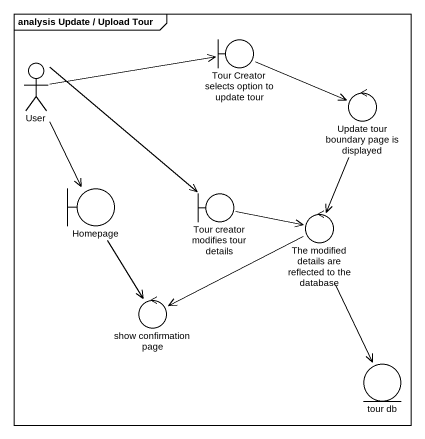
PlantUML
@startuml
mainframe analysis Update / Upload Tour
boundary "Tour Creator selects option to update tour" as Tour_Creator_selects_option
actor User
control "Update tour boundary page is displayed" as Update_tour_boundary_page
boundary Homepage
boundary "Tour creator modifies tour details" as Tour_creator_modifies_tour
control "The modified details are reflected to the database" as The_modified_details_are
control "show confirmation page" as show_confirmation_page
entity "tour db" as tour_db
Tour_Creator_selects_option -right-> Update_tour_boundary_page
User -right-> Tour_Creator_selects_option
User --> Homepage
User --> Tour_creator_modifies_tour
Update_tour_boundary_page --> The_modified_details_are
Homepage --> show_confirmation_page
Tour_creator_modifies_tour -right-> The_modified_details_are
The_modified_details_are -left-> show_confirmation_page
The_modified_details_are --> tour_db
@enduml
